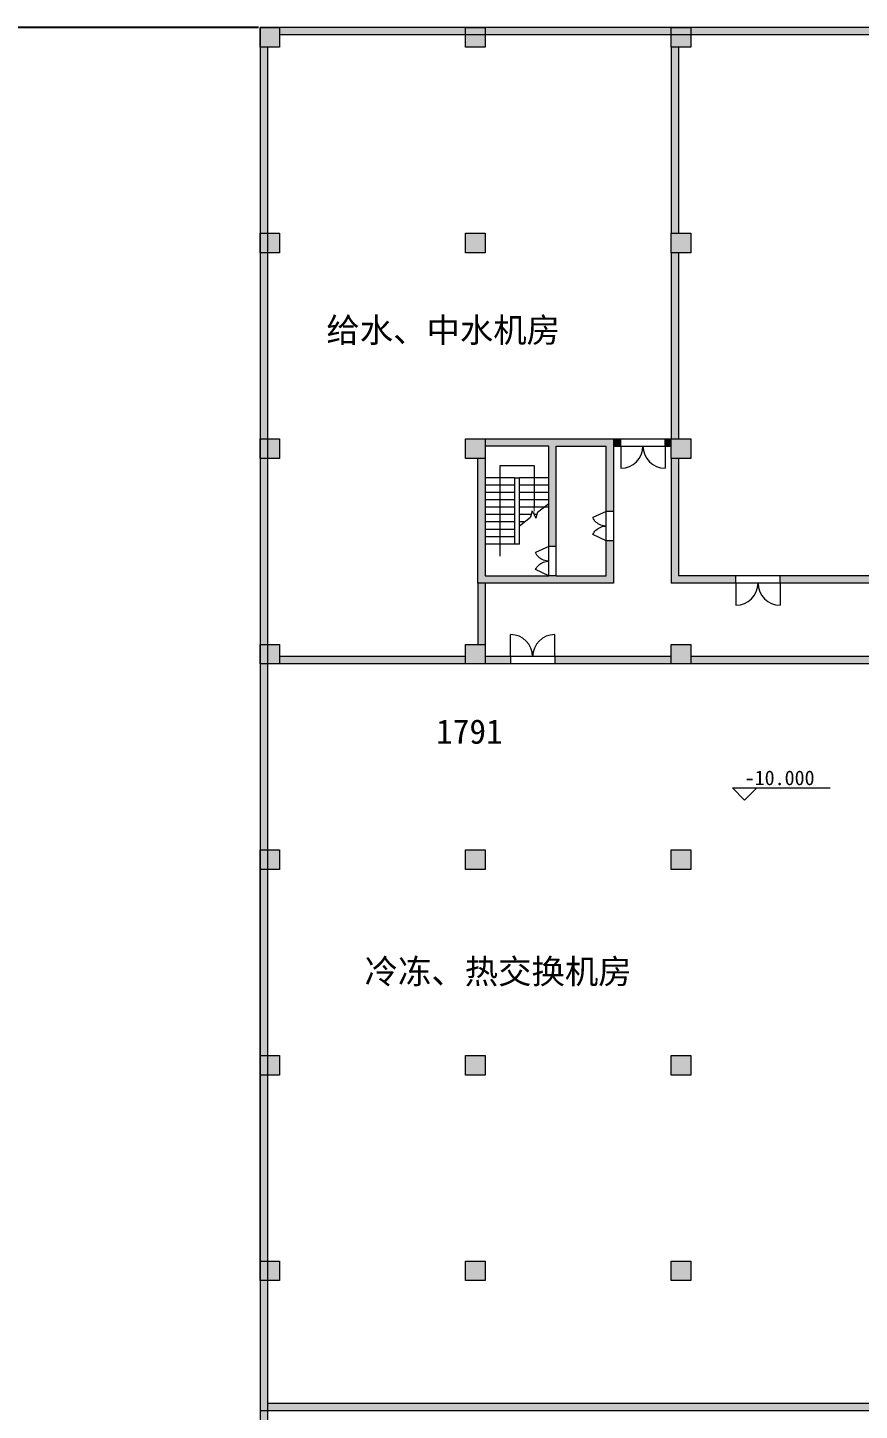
# Model space of a CAD drawing. Header units: metres. Extents: x -302 to 587, y -65 to 94.
# Drawn here: x -263.7 to -229.7, y 12.5 to 69 of the extents above; entities that cross this region are included whole.
import ezdxf

# ---------------------------------------------------------------- set-up
doc = ezdxf.new("R2010")
doc.units = ezdxf.units.M
doc.linetypes.add('ACAD_ISO03W100', pattern=[30, 12, -18])
doc.layers.get('0').update_dxf_attribs({"lineweight": 9})
for name, color, linetype, lineweight in [('fanghuo', 1, 'Continuous', 9), ('glass', 5, 'Continuous', 5), ('hatch', 212, 'ACAD_ISO03W100', 5), ('ProfileEdges', 7, 'Continuous', 9), ('PUB_TEXT', 7, 'Continuous', 9), ('stair', 30, 'Continuous', 9), ('zhuwang', 2, 'Continuous', 13)]:
    doc.layers.add(name, color=color, linetype=linetype, lineweight=lineweight)
doc.styles.add('mystyle', font='', dxfattribs={"height": 1})
doc.styles.get('mystyle').set_extended_font_data('SimSun')
doc.dimstyles.new('myyyy', dxfattribs={"dimtxt": 1, "dimasz": 0.18, "dimexe": 0.18, "dimexo": 0.0625, "dimgap": 0.09, "dimtad": 0, "dimtoh": 1, "dimdec": 3, "dimrnd": 0.001, "dimzin": 0, "dimdsep": 46, "dimtxsty": 'Standard', "dimcen": 0.09, "dimadec": 0, "dimazin": 0, "dimtfac": 1, "dimtdec": 3, "dimtofl": 0, "dimtmove": 0, "dimatfit": 3, "dimfxl": 1, "dimtolj": 1, "dimtzin": 0, "dimarcsym": 0})

# ---------------------------------------------------------------- blocks, each defined once
blk = doc.blocks.new('*D15')
at = {"layer": 'Defpoints', "color": 0, "ltscale": 3, "transparency": 16777216}
for p in [(-276.833, 68.96), (-254.186, 68.96), (-228.186, -32.64)]:
    blk.add_point(p, dxfattribs=at)
at = {"layer": 'PUB_TEXT', "color": 0, "lineweight": -2, "ltscale": 3, "transparency": 16777216}
for p, q in [((-254.249, 68.96), (-277.013, 68.96)), ((-276.833, 68.78), (-276.833, 20.666)), ((-276.833, -32.46), (-276.833, 15.653)), ((-228.249, -32.64), (-277.013, -32.64))]:
    blk.add_line(p, q, dxfattribs=at)
at = {"layer": 'PUB_TEXT', "color": 0, "ltscale": 3, "transparency": 16777216}
for points in [[(-276.863, 68.78), (-276.803, 68.78), (-276.833, 68.96)], [(-276.863, -32.46), (-276.803, -32.46), (-276.833, -32.64)]]:
    blk.add_solid(points, dxfattribs=at)
at = {"layer": 'PUB_TEXT', "color": 0, "ltscale": 3, "transparency": 16777216, "insert": (-276.833, 18.16), "char_height": 1, "attachment_point": 5, "rotation": 90}
blk.add_mtext('\\A1;101.600', dxfattribs=at)

msp = doc.modelspace()

# ---------------------------------------------------------------- hatches: boundary and pattern name
at = {"layer": 'hatch', "ltscale": 0.05}
h = msp.add_hatch(color=256, dxfattribs=at)
h.dxf.hatch_style = 1
h.paths.add_polyline_path([(-253.3864, 68.9598), (-254.1864, 68.9598), (-254.1864, 68.1598), (-253.3864, 68.1598)])
h = msp.add_hatch(color=256, dxfattribs=at)
h.dxf.hatch_style = 1
h.paths.add_polyline_path([(-245.7864, 68.9598), (-253.3864, 68.9598), (-253.3864, 68.6598), (-245.7864, 68.6598)])
h = msp.add_hatch(color=256, dxfattribs=at)
h.dxf.hatch_style = 1
h.paths.add_polyline_path([(-244.9864, 68.9598), (-245.7864, 68.9598), (-245.7864, 68.6598), (-244.9864, 68.6598)])
h = msp.add_hatch(color=256, dxfattribs=at)
h.dxf.hatch_style = 1
h.paths.add_polyline_path([(-237.3864, 68.9598), (-244.9864, 68.9598), (-244.9864, 68.6598), (-237.3864, 68.6598)])
h = msp.add_hatch(color=256, dxfattribs=at)
h.dxf.hatch_style = 1
h.paths.add_polyline_path([(-236.5864, 68.9598), (-237.3864, 68.9598), (-237.3864, 68.1598), (-236.5864, 68.1598)])
h = msp.add_hatch(color=256, dxfattribs=at)
h.dxf.hatch_style = 1
h.paths.add_polyline_path([(-228.1864, 42.9598), (-228.3864, 42.9598), (-228.3864, 35.3598), (-228.1864, 35.3598)])
h.paths.add_polyline_path([(-228.1864, 34.5598), (-228.3864, 34.5598), (-228.3864, 26.9598), (-228.1864, 26.9598)])
h.paths.add_polyline_path([(-228.1864, 26.1598), (-228.3864, 26.1598), (-228.3864, 18.5598), (-228.1864, 18.5598)])
h.paths.add_polyline_path([(-215.1864, 43.7598), (-219.7864, 43.7598), (-219.7864, 43.4598), (-215.4864, 43.4598), (-215.4864, 21.0307), (-215.1864, 21.0307)])
h.paths.add_polyline_path([(-220.5864, 43.2598), (-228.1864, 43.2598), (-228.1864, 42.9598), (-220.5864, 42.9598)])
h.paths.add_polyline_path([(-211.3864, 34.5598), (-211.6864, 34.5598), (-211.6864, 26.9598), (-211.3864, 26.9598)])
h.paths.add_polyline_path([(-211.3864, 26.1598), (-211.6864, 26.1598), (-211.6864, 18.5598), (-211.3864, 18.5598)])
h.paths.add_polyline_path([(-211.3864, 59.7598), (-211.6864, 59.7598), (-211.6864, 52.1598), (-211.3864, 52.1598)])
h.paths.add_polyline_path([(-203.4864, 59.7598), (-203.7864, 59.7598), (-203.7864, 52.1598), (-203.4864, 52.1598)])
h.paths.add_polyline_path([(-203.4864, 51.3598), (-203.7864, 51.3598), (-203.7864, 46.5598), (-203.4864, 46.5598)])
h.paths.add_polyline_path([(-203.4864, 46.5598), (-203.7864, 46.5598), (-203.7864, 45.8611), (-203.4864, 45.8611)])
h.paths.add_polyline_path([(-203.4864, 44.0611), (-203.7864, 44.0611), (-203.7864, 43.7598), (-203.4864, 43.7598)])
h.paths.add_polyline_path([(-202.9864, 43.7598), (-203.7864, 43.7598), (-203.7864, 42.9598), (-202.9864, 42.9598)])
h.paths.add_polyline_path([(-203.4864, 42.9598), (-203.7864, 42.9598), (-203.7864, 42.7611), (-203.4864, 42.7611)])
h.paths.add_polyline_path([(-203.4864, 40.9611), (-203.7864, 40.9611), (-203.7864, 40.6598), (-203.4864, 40.6598)])
h.paths.add_polyline_path([(-194.5864, 42.9598), (-194.8864, 42.9598), (-194.8864, 42.3598), (-194.5864, 42.3598)])
h.paths.add_polyline_path([(-194.5864, 59.7598), (-194.8864, 59.7598), (-194.8864, 52.1598), (-194.5864, 52.1598)])
h.paths.add_polyline_path([(-203.7864, 68.9598), (-211.3864, 68.9598), (-211.3864, 68.6598), (-203.7864, 68.6598)])
h.paths.add_polyline_path([(-195.3864, 68.9598), (-202.9864, 68.9598), (-202.9864, 68.6598), (-195.3864, 68.6598)])
h.paths.add_polyline_path([(-194.5864, 68.1598), (-194.8864, 68.1598), (-194.8864, 60.5598), (-194.5864, 60.5598)])
h.paths.add_polyline_path([(-211.3864, 68.1598), (-211.6864, 68.1598), (-211.6864, 60.5598), (-211.3864, 60.5598)])
h.paths.add_polyline_path([(-212.1864, 68.9598), (-219.7864, 68.9598), (-219.7864, 68.6598), (-212.1864, 68.6598)])
h.paths.add_polyline_path([(-228.9864, 68.9598), (-236.5864, 68.9598), (-236.5864, 68.6598), (-228.9864, 68.6598)])
h.paths.add_polyline_path([(-220.5864, 68.9598), (-228.1864, 68.9598), (-228.1864, 68.6598), (-220.5864, 68.6598)])
h = msp.add_hatch(color=256, dxfattribs=at)
h.dxf.hatch_style = 1
h.paths.add_polyline_path([(-244.9864, 68.6598), (-245.7864, 68.6598), (-245.7864, 68.1598), (-244.9864, 68.1598)])
h = msp.add_hatch(color=256, dxfattribs=at)
h.dxf.hatch_style = 1
h.paths.add_polyline_path([(-253.8864, 68.1598), (-254.1864, 68.1598), (-254.1864, 60.5598), (-253.8864, 60.5598)])
h = msp.add_hatch(color=256, dxfattribs=at)
h.dxf.hatch_style = 1
h.paths.add_polyline_path([(-237.0864, 68.1598), (-237.3864, 68.1598), (-237.3864, 60.5598), (-237.0864, 60.5598)])
h = msp.add_hatch(color=256, dxfattribs=at)
h.dxf.hatch_style = 1
h.paths.add_polyline_path([(-253.3864, 60.5598), (-254.1864, 60.5598), (-254.1864, 59.7598), (-253.3864, 59.7598)])
h = msp.add_hatch(color=256, dxfattribs=at)
h.dxf.hatch_style = 1
h.paths.add_polyline_path([(-244.9864, 59.7598), (-244.9864, 60.5598), (-245.7864, 60.5598), (-245.7864, 59.7598)])
h = msp.add_hatch(color=256, dxfattribs=at)
h.dxf.hatch_style = 1
h.paths.add_polyline_path([(-236.5864, 59.7598), (-236.5864, 60.5598), (-237.3864, 60.5598), (-237.3864, 59.7598)])
h = msp.add_hatch(color=256, dxfattribs=at)
h.dxf.hatch_style = 1
h.paths.add_polyline_path([(-253.8864, 59.7598), (-254.1864, 59.7598), (-254.1864, 52.1598), (-253.8864, 52.1598)])
h = msp.add_hatch(color=256, dxfattribs=at)
h.dxf.hatch_style = 1
h.paths.add_polyline_path([(-237.0864, 59.7598), (-237.3864, 59.7598), (-237.3864, 52.1598), (-237.0864, 52.1598)])
h = msp.add_hatch(color=256, dxfattribs=at)
h.dxf.hatch_style = 1
h.paths.add_polyline_path([(-253.3864, 52.1598), (-254.1864, 52.1598), (-254.1864, 51.3598), (-253.3864, 51.3598)])
h = msp.add_hatch(color=256, dxfattribs=at)
h.dxf.hatch_style = 1
h.paths.add_polyline_path([(-244.9864, 51.3598), (-244.9864, 52.1598), (-245.7864, 52.1598), (-245.7864, 51.3598)])
h = msp.add_hatch(color=256, dxfattribs=at)
h.dxf.hatch_style = 1
h.paths.add_polyline_path([(-242.0864, 51.8598), (-240.0464, 51.8598), (-240.0464, 49.1932), (-239.7464, 49.1932), (-239.7464, 52.1598), (-244.9864, 52.1598), (-244.9864, 51.8598), (-242.3864, 51.8598), (-242.3864, 47.7598), (-242.0864, 47.7598)])
h.paths.add_polyline_path([(-239.7464, 47.9932), (-240.0464, 47.9932), (-240.0464, 46.5598), (-242.0864, 46.5598), (-242.3864, 46.5598), (-244.9864, 46.5598), (-244.9864, 51.3598), (-245.2864, 51.3598), (-245.2864, 46.2598), (-239.7464, 46.2598)])
h = msp.add_hatch(color=256, dxfattribs=at)
h.dxf.hatch_style = 1
h.paths.add_polyline_path([(-239.4382, 52.1598), (-239.7464, 52.1598), (-239.7464, 51.8598), (-239.4382, 51.8598)])
h = msp.add_hatch(color=256, dxfattribs=at)
h.dxf.hatch_style = 1
h.paths.add_polyline_path([(-237.3864, 52.1598), (-237.6382, 52.1598), (-237.6382, 51.8598), (-237.3864, 51.8598)])
h = msp.add_hatch(color=256, dxfattribs=at)
h.dxf.hatch_style = 1
h.paths.add_polyline_path([(-236.5864, 51.3598), (-236.5864, 52.1598), (-237.3864, 52.1598), (-237.3864, 51.3598)])
h = msp.add_hatch(color=256, dxfattribs=at)
h.dxf.hatch_style = 1
h.paths.add_polyline_path([(-253.8864, 51.3598), (-254.1864, 51.3598), (-254.1864, 43.7598), (-253.8864, 43.7598)])
h = msp.add_hatch(color=256, dxfattribs=at)
h.dxf.hatch_style = 1
h.paths.add_polyline_path([(-237.0864, 51.3598), (-237.3864, 51.3598), (-237.3864, 46.2598), (-234.7382, 46.2598), (-234.7382, 46.5598), (-237.0864, 46.5598)])
h = msp.add_hatch(color=256, dxfattribs=at)
h.dxf.hatch_style = 1
h.paths.add_polyline_path([(-210.7621, 46.5598), (-232.9382, 46.5598), (-232.9382, 46.2598), (-210.7621, 46.2598)])
h = msp.add_hatch(color=256, dxfattribs=at)
h.dxf.hatch_style = 1
h.paths.add_polyline_path([(-244.9864, 46.2598), (-245.2864, 46.2598), (-245.2864, 43.7598), (-244.9864, 43.7598)])
h = msp.add_hatch(color=256, dxfattribs=at)
h.dxf.hatch_style = 1
h.paths.add_polyline_path([(-253.3864, 43.7598), (-254.1864, 43.7598), (-254.1864, 42.9598), (-253.3864, 42.9598)])
h = msp.add_hatch(color=256, dxfattribs=at)
h.dxf.hatch_style = 1
h.paths.add_polyline_path([(-245.7864, 42.9598), (-244.9864, 42.9598), (-244.9864, 43.7598), (-245.7864, 43.7598)])
h = msp.add_hatch(color=256, dxfattribs=at)
h.dxf.hatch_style = 1
h.paths.add_polyline_path([(-236.5864, 42.9598), (-236.5864, 43.7598), (-237.3864, 43.7598), (-237.3864, 42.9598)])
h = msp.add_hatch(color=256, dxfattribs=at)
h.dxf.hatch_style = 1
h.paths.add_polyline_path([(-253.8864, 42.9598), (-254.1864, 42.9598), (-254.1864, 35.3598), (-253.8864, 35.3598)])
h = msp.add_hatch(color=256, dxfattribs=at)
h.dxf.hatch_style = 1
h.paths.add_polyline_path([(-245.7864, 43.2598), (-253.3864, 43.2598), (-253.3864, 42.9598), (-245.7864, 42.9598)])
h = msp.add_hatch(color=256, dxfattribs=at)
h.dxf.hatch_style = 1
h.paths.add_polyline_path([(-243.9464, 43.2598), (-244.9864, 43.2598), (-244.9864, 42.9598), (-243.9464, 42.9598)])
h = msp.add_hatch(color=256, dxfattribs=at)
h.dxf.hatch_style = 1
h.paths.add_polyline_path([(-237.3864, 43.2598), (-242.1464, 43.2598), (-242.1464, 42.9598), (-237.3864, 42.9598)])
h = msp.add_hatch(color=256, dxfattribs=at)
h.dxf.hatch_style = 1
h.paths.add_polyline_path([(-228.9864, 43.2598), (-236.5864, 43.2598), (-236.5864, 42.9598), (-228.9864, 42.9598)])
h = msp.add_hatch(color=256, dxfattribs=at)
h.dxf.hatch_style = 1
h.paths.add_polyline_path([(-253.3864, 35.3598), (-254.1864, 35.3598), (-254.1864, 34.5598), (-253.3864, 34.5598)])
h = msp.add_hatch(color=256, dxfattribs=at)
h.dxf.hatch_style = 1
h.paths.add_polyline_path([(-244.9864, 34.5598), (-244.9864, 35.3598), (-245.7864, 35.3598), (-245.7864, 34.5598)])
h = msp.add_hatch(color=256, dxfattribs=at)
h.dxf.hatch_style = 1
h.paths.add_polyline_path([(-236.5864, 34.5598), (-236.5864, 35.3598), (-237.3864, 35.3598), (-237.3864, 34.5598)])
h = msp.add_hatch(color=256, dxfattribs=at)
h.dxf.hatch_style = 1
h.paths.add_polyline_path([(-253.8864, 34.5598), (-254.1864, 34.5598), (-254.1864, 26.9598), (-253.8864, 26.9598)])
h = msp.add_hatch(color=256, dxfattribs=at)
h.dxf.hatch_style = 1
h.paths.add_polyline_path([(-253.3864, 26.9598), (-254.1864, 26.9598), (-254.1864, 26.1598), (-253.3864, 26.1598)])
h = msp.add_hatch(color=256, dxfattribs=at)
h.dxf.hatch_style = 1
h.paths.add_polyline_path([(-244.9864, 26.9598), (-245.7864, 26.9598), (-245.7864, 26.1598), (-244.9864, 26.1598)])
h = msp.add_hatch(color=256, dxfattribs=at)
h.dxf.hatch_style = 1
h.paths.add_polyline_path([(-236.5864, 26.9598), (-237.3864, 26.9598), (-237.3864, 26.1598), (-236.5864, 26.1598)])
h = msp.add_hatch(color=256, dxfattribs=at)
h.dxf.hatch_style = 1
h.paths.add_polyline_path([(-253.8864, 26.1598), (-254.1864, 26.1598), (-254.1864, 18.5598), (-253.8864, 18.5598)])
h = msp.add_hatch(color=256, dxfattribs=at)
h.dxf.hatch_style = 1
h.paths.add_polyline_path([(-215.1864, 17.7598), (-215.1864, 17.7598), (-215.1864, 19.2307), (-215.4864, 19.2307), (-215.4864, 12.7598), (-253.8864, 12.7598), (-253.8864, 12.4598), (-215.1864, 12.4598)])
h = msp.add_hatch(color=256, dxfattribs=at)
h.dxf.hatch_style = 1
h.paths.add_polyline_path([(-253.3864, 18.5598), (-254.1864, 18.5598), (-254.1864, 17.7598), (-253.3864, 17.7598)])
h = msp.add_hatch(color=256, dxfattribs=at)
h.dxf.hatch_style = 1
h.paths.add_polyline_path([(-244.9864, 18.5598), (-245.7864, 18.5598), (-245.7864, 17.7598), (-244.9864, 17.7598)])
h = msp.add_hatch(color=256, dxfattribs=at)
h.dxf.hatch_style = 1
h.paths.add_polyline_path([(-236.5864, 18.5598), (-237.3864, 18.5598), (-237.3864, 17.7598), (-236.5864, 17.7598)])
h = msp.add_hatch(color=256, dxfattribs=at)
h.dxf.hatch_style = 1
h.paths.add_polyline_path([(-253.8864, 17.7598), (-254.1864, 17.7598), (-254.1864, 10.1598), (-253.8864, 10.1598)])

# ---------------------------------------------------------------- linework, layer by layer
at = {"ltscale": 0.05}
for p, q in [((-237.3864, 68.1598), (-237.3864, 60.5598)), ((-237.0864, 68.1598), (-237.0864, 60.5598)), ((-237.3864, 59.7598), (-237.3864, 52.1598)), ((-237.0864, 59.7598), (-237.0864, 52.1598)), ((-239.7464, 52.1598), (-237.3864, 52.1598)), ((-239.4382, 51.8598), (-239.4382, 52.1598)), ((-237.6382, 51.8598), (-237.6382, 52.1598)), ((-239.7464, 51.8598), (-237.3864, 51.8598)), ((-242.9864, 51.0598), (-244.3864, 51.0598)), ((-244.3864, 51.0598), (-244.3864, 47.3598)), ((-242.9864, 51.0598), (-242.9864, 49.3598)), ((-237.3864, 51.3598), (-237.3864, 46.2598)), ((-237.0864, 51.3598), (-237.0864, 46.5598)), ((-243.0614, 49.2098), (-243.1276, 48.9539)), ((-243.0614, 49.2098), (-242.9114, 48.9098)), ((-242.8451, 49.1657), (-242.9114, 48.9098)), ((-242.8451, 49.1657), (-242.3864, 49.5098)), ((-239.7464, 49.1932), (-240.0464, 49.1932)), ((-243.5864, 48.6098), (-243.1276, 48.9539)), ((-242.0864, 47.7598), (-242.3864, 47.7598)), ((-239.7464, 47.9932), (-240.0464, 47.9932)), ((-242.0864, 46.5598), (-242.3864, 46.5598)), ((-234.7382, 46.2598), (-234.7382, 46.5598)), ((-232.9382, 46.2598), (-232.9382, 46.5598)), ((-245.2864, 46.2598), (-245.2864, 43.7598)), ((-244.9864, 46.2598), (-244.9864, 43.7598)), ((-243.9464, 43.2598), (-243.9464, 42.9598)), ((-242.1464, 43.2598), (-242.1464, 42.9598))]:
    msp.add_line(p, q, dxfattribs=at)
at = {"ltscale": 3}
for p, q in [((-234.8836, 37.8963), (-230.8836, 37.8963)), ((-234.3836, 37.3963), (-234.8836, 37.8963)), ((-233.8836, 37.8963), (-234.3836, 37.3963))]:
    msp.add_line(p, q, dxfattribs=at)
for p, q in [((-254.1864, 34.5598), (-254.1864, 35.3598)), ((-253.3864, 35.3598), (-253.3864, 34.5598)), ((-253.3864, 34.5598), (-254.1864, 34.5598)), ((-254.1864, 26.9598), (-254.1864, 34.5598)), ((-254.1864, 26.9598), (-253.3864, 26.9598)), ((-254.1864, 26.1598), (-254.1864, 26.9598)), ((-253.3864, 26.9598), (-253.3864, 26.1598)), ((-253.3864, 26.1598), (-254.1864, 26.1598)), ((-254.1864, 18.5598), (-254.1864, 26.1598))]:
    msp.add_line(p, q)
at = {"ltscale": 0.05}
msp.add_lwpolyline([(-242.9864, 49.3598, 0.06, 0, 0), (-242.9864, 49.0598, 0, 0, 0)], format="xyseb", dxfattribs=at)
at = {"layer": 'fanghuo', "ltscale": 3}
msp.add_lwpolyline([(-211.3864, 68.9598), (-254.1864, 68.9598), (-254.1864, 12.4598), (-228.1864, 12.4598), (-228.1864, 46.2598), (-211.3864, 46.2598), (-211.3864, 68.9598)], dxfattribs=at)
at = {"layer": 'glass', "ltscale": 0.05}
for p, q in [((-239.4382, 51.8598), (-239.4382, 50.9598)), ((-237.6382, 51.8598), (-237.6382, 50.9598)), ((-240.0464, 49.1932), (-240.5904, 48.9402)), ((-240.0464, 49.1932), (-240.5904, 48.9402)), ((-240.0464, 47.9932), (-240.5904, 48.2462)), ((-240.0464, 47.9932), (-240.5904, 48.2462)), ((-242.3864, 47.7598), (-242.9304, 47.5068)), ((-242.3864, 47.7598), (-242.9304, 47.5068)), ((-242.3864, 46.5598), (-242.9304, 46.8128)), ((-242.3864, 46.5598), (-242.9304, 46.8128)), ((-234.7382, 46.2598), (-234.7382, 45.3598)), ((-232.9382, 46.2598), (-232.9382, 45.3598)), ((-243.9464, 43.2598), (-243.9464, 44.1598)), ((-242.1464, 43.2598), (-242.1464, 44.1598))]:
    msp.add_line(p, q, dxfattribs=at)
for centre, start, end in [((-239.4382, 51.8598), 270, 0), ((-237.6382, 51.8598), 180, 270), ((-234.7382, 46.2598), 270, 0), ((-232.9382, 46.2598), 180, 270), ((-243.9464, 43.2598), 0, 90), ((-242.1464, 43.2598), 90, 180)]:
    msp.add_arc(centre, 0.9, start, end, dxfattribs=at)
for points in [[(-240.0464, 48.5932), (-240.1205, 48.5932), (-240.2683, 48.6195), (-240.473, 48.75), (-240.5592, 48.873), (-240.5904, 48.9402)], [(-240.5904, 48.2462), (-240.5592, 48.3134), (-240.473, 48.4364), (-240.2683, 48.5669), (-240.1205, 48.5932), (-240.0464, 48.5932)], [(-242.3864, 47.1598), (-242.4605, 47.1598), (-242.6083, 47.1861), (-242.813, 47.3166), (-242.8992, 47.4396), (-242.9304, 47.5068)], [(-242.9304, 46.8128), (-242.8992, 46.88), (-242.813, 47.003), (-242.6083, 47.1335), (-242.4605, 47.1598), (-242.3864, 47.1598)]]:
    msp.add_open_spline(points, degree=3, dxfattribs=at)
at = {"layer": 'ProfileEdges', "ltscale": 0.05}
for p, q in [((-194.5864, 68.9598), (-254.1864, 68.9598)), ((-254.1864, 68.9598), (-254.1864, 10.1598)), ((-195.3864, 68.6598), (-253.3864, 68.6598)), ((-253.8864, 68.1598), (-253.8864, 10.1598)), ((-203.4864, 46.5598), (-237.0864, 46.5598)), ((-203.7864, 46.2598), (-237.3864, 46.2598)), ((-245.7864, 43.2598), (-253.3864, 43.2598)), ((-245.7864, 42.9598), (-253.3864, 42.9598)), ((-237.3864, 43.2598), (-244.9864, 43.2598)), ((-237.3864, 42.9598), (-244.9864, 42.9598)), ((-228.9864, 43.2598), (-236.5864, 43.2598)), ((-228.9864, 42.9598), (-236.5864, 42.9598)), ((-253.8864, 12.7598), (-215.4864, 12.7598))]:
    msp.add_line(p, q, dxfattribs=at)
at = {"layer": 'stair'}
for p, q in [((-244.9864, 52.1598), (-239.7464, 52.1598)), ((-239.7464, 52.1598), (-239.7464, 46.2598)), ((-242.3864, 51.8598), (-244.9864, 51.8598)), ((-242.3864, 46.5598), (-242.3864, 51.8598)), ((-242.0864, 46.5598), (-242.0864, 51.8598)), ((-240.0464, 46.5598), (-240.0464, 51.8598)), ((-245.2864, 46.2598), (-245.2864, 51.3598)), ((-244.9864, 51.3598), (-244.9864, 46.5598)), ((-243.7864, 50.5598), (-244.9864, 50.5598)), ((-243.7864, 50.5598), (-243.7864, 47.8598)), ((-243.5864, 47.8598), (-243.5864, 50.5598)), ((-242.3864, 50.5598), (-243.5864, 50.5598)), ((-243.7864, 50.2598), (-244.9864, 50.2598)), ((-243.7864, 49.9598), (-244.9864, 49.9598)), ((-242.3864, 50.2598), (-243.5864, 50.2598)), ((-242.3864, 49.9598), (-243.5864, 49.9598)), ((-243.7864, 49.6598), (-244.9864, 49.6598)), ((-243.7864, 49.3598), (-244.9864, 49.3598)), ((-242.3864, 49.6598), (-243.5864, 49.6598)), ((-242.3864, 49.3598), (-243.5864, 49.3598)), ((-243.7864, 49.0598), (-244.9864, 49.0598)), ((-243.7864, 48.7598), (-244.9864, 48.7598)), ((-243.1002, 49.0598), (-243.5864, 49.0598)), ((-243.3864, 48.7598), (-243.5864, 48.7598)), ((-242.8726, 49.0598), (-242.9864, 49.0598)), ((-243.7864, 48.4598), (-244.9864, 48.4598)), ((-243.7864, 48.1598), (-244.9864, 48.1598)), ((-243.7864, 47.8598), (-244.9864, 47.8598)), ((-239.7464, 46.2598), (-245.2864, 46.2598))]:
    msp.add_line(p, q, dxfattribs=at)
at = {"layer": 'stair', "ltscale": 0.05}
for p, q in [((-242.0864, 51.8598), (-240.0464, 51.8598)), ((-243.7864, 50.5598), (-243.5864, 50.5598)), ((-243.5864, 47.8598), (-243.7864, 47.8598)), ((-244.9864, 46.5598), (-242.3864, 46.5598)), ((-242.0864, 46.5598), (-240.0464, 46.5598))]:
    msp.add_line(p, q, dxfattribs=at)
at = {"layer": 'zhuwang'}
for points in [[(-254.1864, 68.9598), (-253.3864, 68.9598), (-253.3864, 68.1598), (-254.1864, 68.1598)], [(-245.7864, 68.9598), (-244.9864, 68.9598), (-244.9864, 68.1598), (-245.7864, 68.1598)], [(-237.3864, 68.9598), (-236.5864, 68.9598), (-236.5864, 68.1598), (-237.3864, 68.1598)], [(-254.1864, 60.5598), (-253.3864, 60.5598), (-253.3864, 59.7598), (-254.1864, 59.7598)], [(-245.7864, 60.5598), (-244.9864, 60.5598), (-244.9864, 59.7598), (-245.7864, 59.7598)], [(-237.3864, 60.5598), (-236.5864, 60.5598), (-236.5864, 59.7598), (-237.3864, 59.7598)], [(-254.1864, 52.1598), (-253.3864, 52.1598), (-253.3864, 51.3598), (-254.1864, 51.3598)], [(-245.7864, 52.1598), (-244.9864, 52.1598), (-244.9864, 51.3598), (-245.7864, 51.3598)], [(-237.3864, 52.1598), (-236.5864, 52.1598), (-236.5864, 51.3598), (-237.3864, 51.3598)], [(-254.1864, 43.7598), (-253.3864, 43.7598), (-253.3864, 42.9598), (-254.1864, 42.9598)], [(-245.7864, 43.7598), (-244.9864, 43.7598), (-244.9864, 42.9598), (-245.7864, 42.9598)], [(-237.3864, 43.7598), (-236.5864, 43.7598), (-236.5864, 42.9598), (-237.3864, 42.9598)], [(-254.1864, 35.3598), (-253.3864, 35.3598), (-253.3864, 34.5598), (-254.1864, 34.5598)], [(-245.7864, 35.3598), (-244.9864, 35.3598), (-244.9864, 34.5598), (-245.7864, 34.5598)], [(-237.3864, 35.3598), (-236.5864, 35.3598), (-236.5864, 34.5598), (-237.3864, 34.5598)], [(-254.1864, 26.9598), (-253.3864, 26.9598), (-253.3864, 26.1598), (-254.1864, 26.1598)], [(-245.7864, 26.9598), (-244.9864, 26.9598), (-244.9864, 26.1598), (-245.7864, 26.1598)], [(-237.3864, 26.9598), (-236.5864, 26.9598), (-236.5864, 26.1598), (-237.3864, 26.1598)], [(-254.1864, 18.5598), (-253.3864, 18.5598), (-253.3864, 17.7598), (-254.1864, 17.7598)], [(-245.7864, 18.5598), (-244.9864, 18.5598), (-244.9864, 17.7598), (-245.7864, 17.7598)], [(-237.3864, 18.5598), (-236.5864, 18.5598), (-236.5864, 17.7598), (-237.3864, 17.7598)]]:
    msp.add_lwpolyline(points, close=True, dxfattribs=at)

# ---------------------------------------------------------------- texts
at = {"ltscale": 3, "insert": (-234.3836, 37.9963), "char_height": 0.6, "attachment_point": 7, "style": 'mystyle'}
msp.add_mtext_dynamic_manual_height_columns('{\\fSimSun|b0|i0|c134|p2;-}10{\\fSimSun|b0|i0|c134|p2;.000}', width=4.15909, gutter_width=5, heights=[0], dxfattribs=at)
at = {"layer": 'fanghuo', "ltscale": 3, "insert": (-246.9913, 40.6988), "char_height": 1, "attachment_point": 1, "style": 'mystyle'}
msp.add_mtext_dynamic_manual_height_columns('1791', width=9.162466, gutter_width=5, heights=[0], dxfattribs=at)
at = {"layer": 'PUB_TEXT', "ltscale": 0.05, "char_height": 1, "attachment_point": 1, "style": 'mystyle'}
for s, width, heights, insert in [('{\\fArial Unicode MS|b0|i0|c134|p0;给水、中水机房}', 10.898088, [1.711], (-251.4761, 57.1029)), ('{\\fArial Unicode MS|b0|i0|c134|p0;冷冻、热交换机房}', 12.256124, [1.8764], (-249.9136, 30.8939))]:
    msp.add_mtext_dynamic_manual_height_columns(s, width=width, gutter_width=5, heights=heights, dxfattribs=dict(at, insert=insert))

# ---------------------------------------------------------------- dimensions: what is measured, and where the dimension line sits
at = {"layer": 'PUB_TEXT', "ltscale": 3}
dim = msp.add_linear_dim(base=(-276.8327, 68.9598), p1=(-228.1864, -32.6402), p2=(-254.1864, 68.9598), angle=270, dimstyle='myyyy', dxfattribs=at)
dim.commit()
dim.dimension.update_dxf_attribs({"geometry": '*D15', "text_midpoint": (-276.8327, 18.1598)})

doc.saveas('drawing.dxf')
